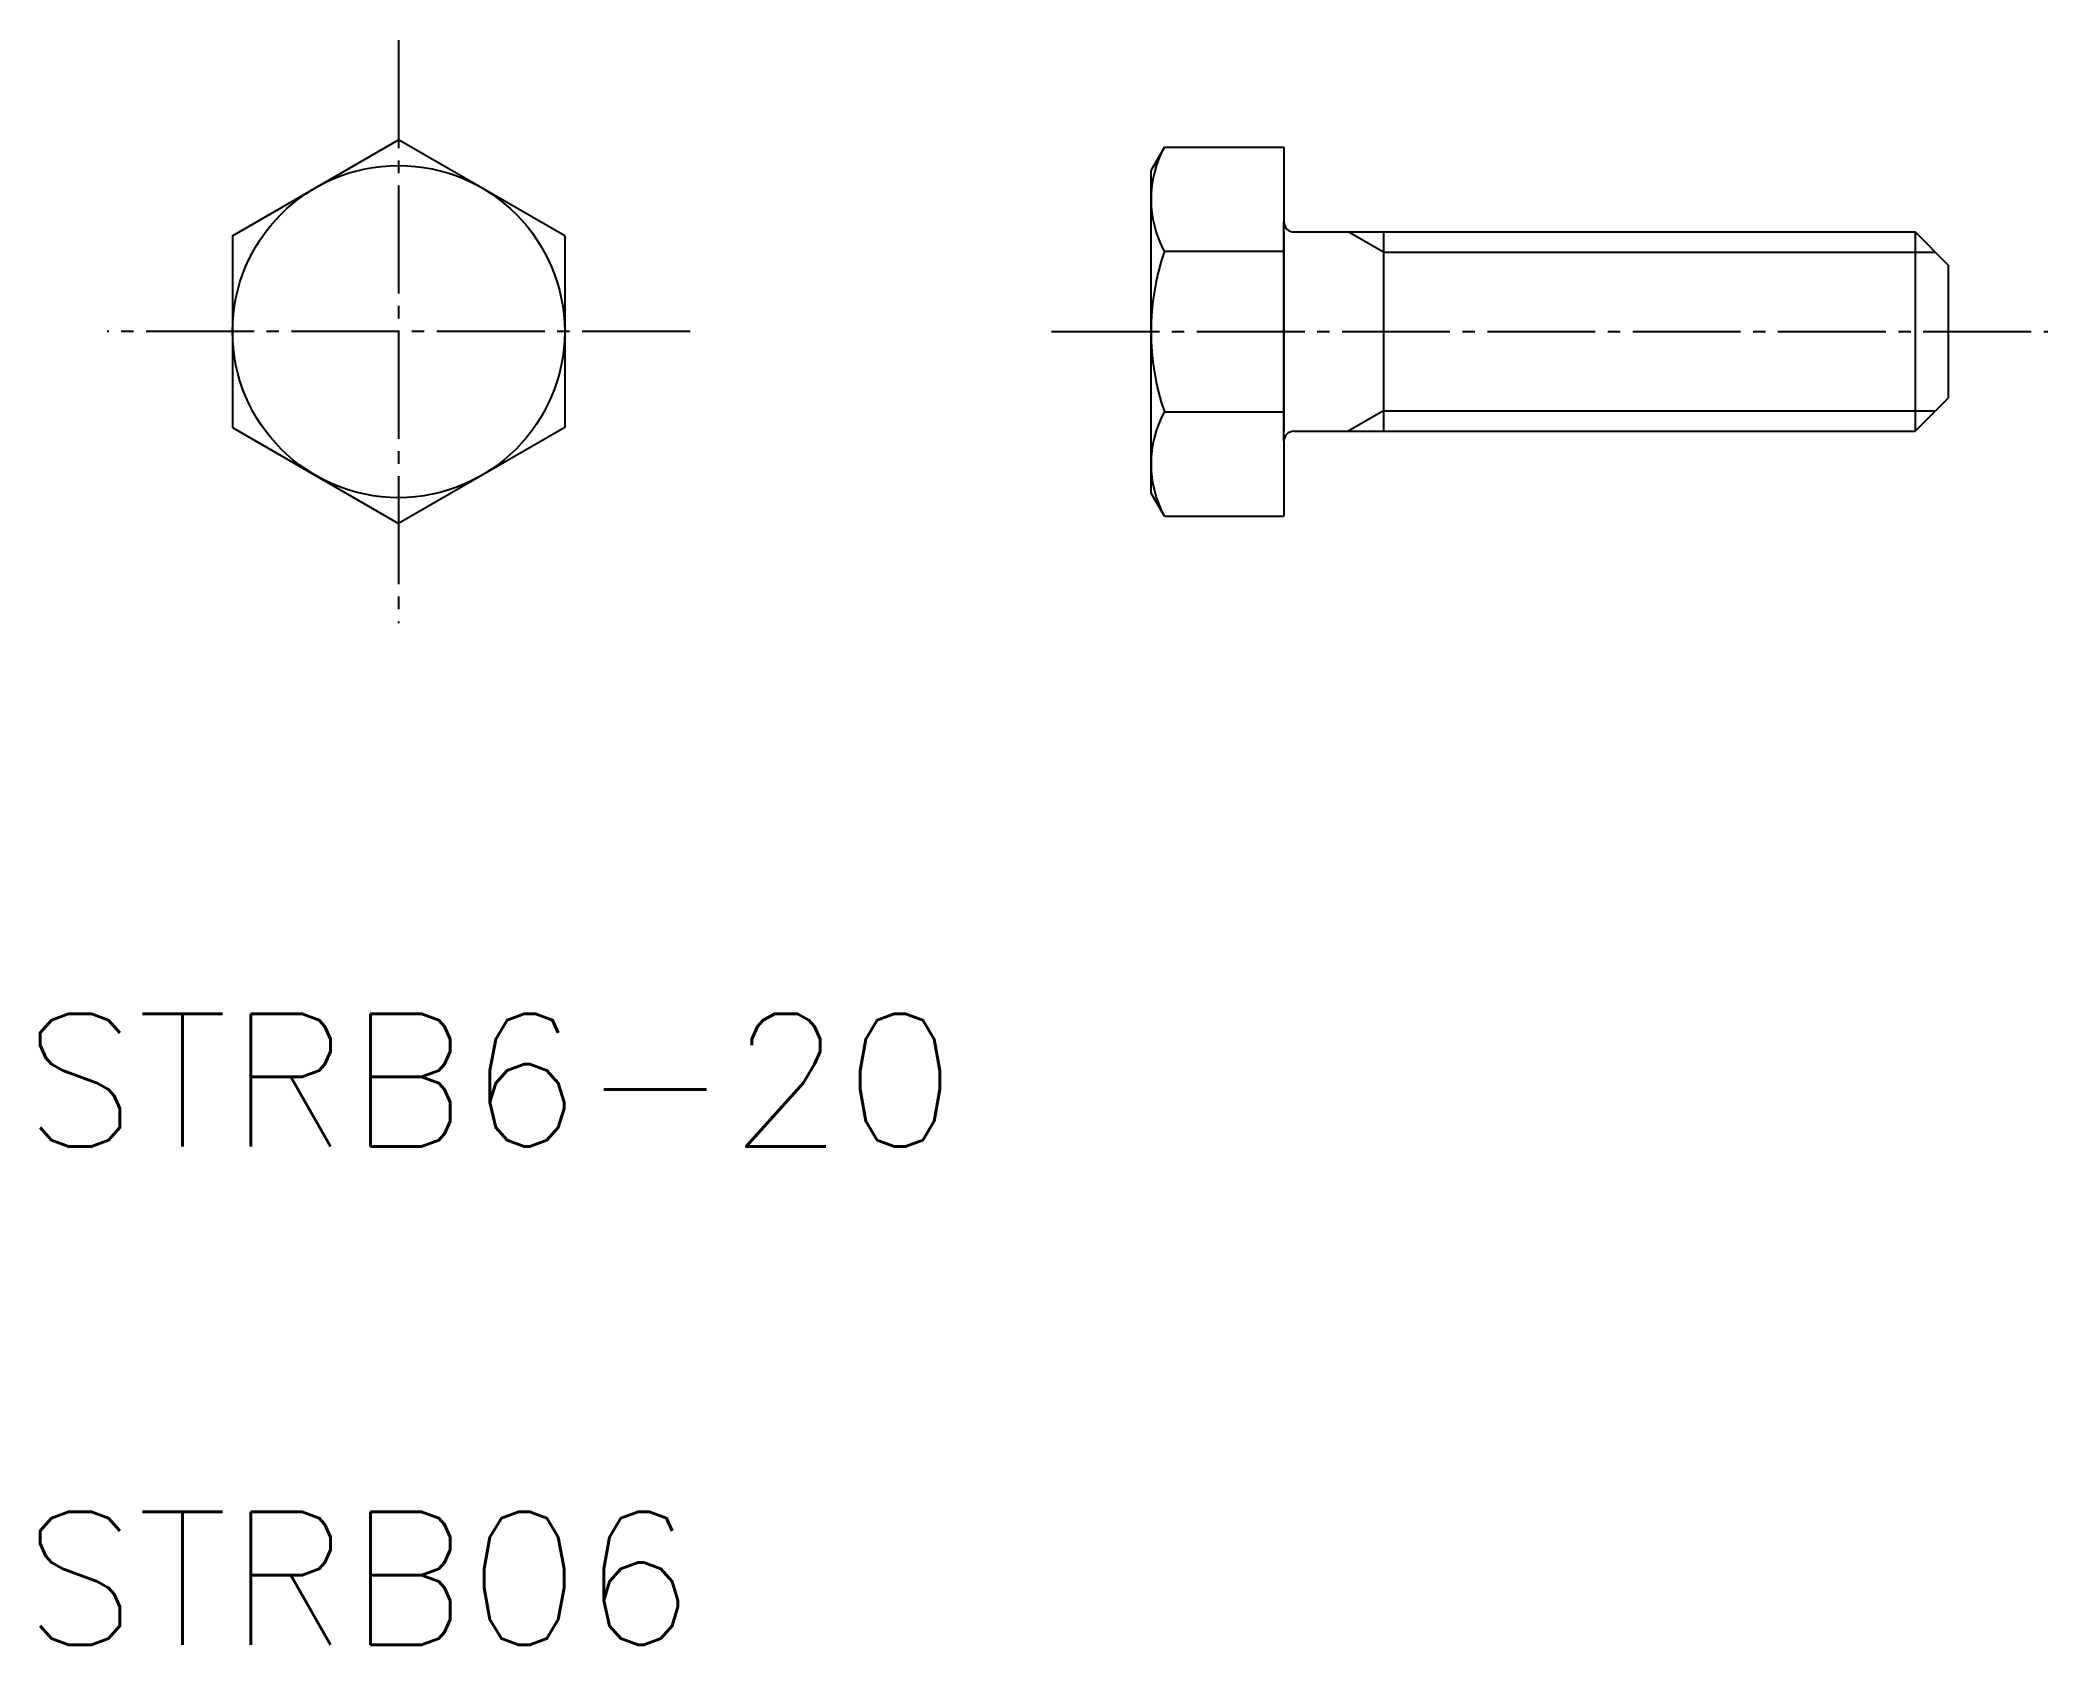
# Model space of a CAD drawing. Extents: x 112.7 to 173.2, y 55.8 to 104.1.
import ezdxf

# ---------------------------------------------------------------- set-up
doc = ezdxf.new("R2010")
doc.units = 0
doc.header["$LTSCALE"] = 0.25
doc.linetypes.add('CENTER', pattern=[17.5, 13, -1.5, 1.5, -1.5])
doc.layers.get('0').update_dxf_attribs({"linetype": 'CONTINUOUS'})
doc.layers.add('CENTER', color=1, linetype='CENTER')
doc.styles.get("Standard").update_dxf_attribs({"font": 'txt.shx'})

msp = doc.modelspace()

# ---------------------------------------------------------------- linework, layer by layer
at = {"color": 7, "linetype": 'CONTINUOUS'}
for p, q in [((118.507, 98.202), (123.507, 101.089)), ((128.507, 98.202), (123.507, 101.089)), ((146.561, 100.869), (146.161, 100.176)), ((146.561, 100.869), (150.161, 100.869)), ((150.161, 100.869), (150.161, 98.615)), ((146.161, 90.455), (146.161, 100.176)), ((150.161, 92.015), (150.161, 98.615)), ((118.507, 98.202), (118.507, 92.429)), ((128.507, 98.202), (128.507, 92.429)), ((150.161, 98.315), (150.161, 92.315)), ((150.461, 98.315), (169.161, 98.315)), ((153.161, 98.315), (153.161, 92.315)), ((169.161, 98.315), (169.161, 92.315)), ((170.161, 97.315), (169.161, 98.315)), ((146.561, 97.732), (150.161, 97.732)), ((170.161, 97.315), (170.161, 93.315)), ((169.161, 92.315), (170.161, 93.315)), ((146.561, 92.899), (150.161, 92.899)), ((118.507, 92.429), (123.507, 89.542)), ((128.507, 92.429), (123.507, 89.542)), ((150.161, 92.015), (150.161, 89.762)), ((150.461, 92.315), (169.161, 92.315)), ((146.561, 89.762), (146.161, 90.455)), ((146.561, 89.762), (150.161, 89.762))]:
    msp.add_line(p, q, dxfattribs=at)
at = {"color": 3}
for p, q in [((153.161, 97.702), (152.098, 98.315)), ((153.161, 97.702), (169.774, 97.702)), ((153.161, 92.929), (152.098, 92.315)), ((153.161, 92.929), (169.774, 92.929))]:
    msp.add_line(p, q, dxfattribs=at)
at = {"color": 7, "linetype": 'CONTINUOUS'}
msp.add_circle((123.507, 95.315), 5, dxfattribs=at)
for centre, radius, start, end in [((149.435, 99.3), 3.275, 151.38464, 208.61536), ((150.461, 98.615), 0.3, 180, 270), ((153.661, 95.315), 7.5, 161.20309, 198.79691), ((149.435, 91.33), 3.275, 151.38464, 208.61536), ((150.461, 92.015), 0.3, 90, 180)]:
    msp.add_arc(centre, radius, start, end, dxfattribs=at)
at = {"layer": 'CENTER', "color": 1, "linetype": 'CENTER'}
for p, q in [((123.507, 104.089), (123.507, 86.542)), ((132.28, 95.315), (114.733, 95.315)), ((143.161, 95.315), (173.161, 95.315))]:
    msp.add_line(p, q, dxfattribs=at)

# ---------------------------------------------------------------- texts
for s, p in [('STRB6-20', (112.201, 70.781)), ('STRB06', (112.201, 55.781))]:
    msp.add_text(s, height=4).set_placement(p)

doc.saveas('drawing.dxf')
